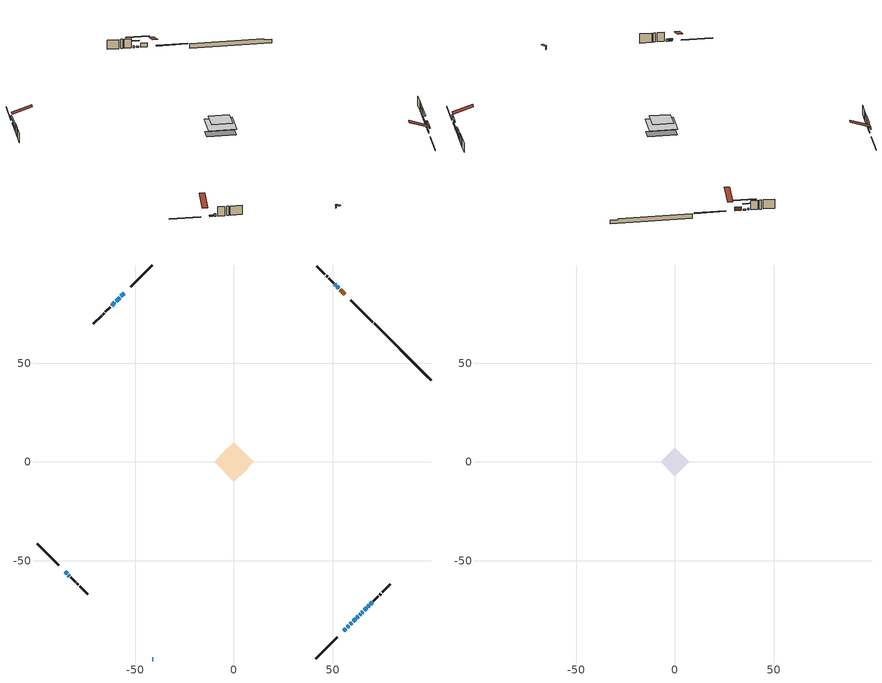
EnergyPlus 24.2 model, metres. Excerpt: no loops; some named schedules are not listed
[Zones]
conditioned space
 floor outside (Floor1 construction): -0.65,0 0,0.65 0.65,0 0,-0.65 z0.61
 floor outside (Floor2 construction): -2.89,0 0,2.89 2.89,0 0,-2.89 z0.61
 floor adiabatic (AdiabaticFloorConstruction): -9.89,0 0,9.89 9.89,0 0,-9.89 z3.05
 floor foundation (Slab1 construction): -7.21,3.2 -3.2,7.21 7.21,-3.2 3.2,-7.21 z-1.83
 wall outside (RimJoist1 construction): 41.29,-99.68 52.32,-88.65 / -99.68,-41.29 -88.65,-52.32 / -41.29,99.68 -52.32,88.65 / 70.19,70.78 59.16,81.81 z0.61:0.91
 wall outside (AdiabaticWallConstruction 1): 55.98,85 53.77,87.2 z0.61:2.64
 wall outside (AdiabaticWallConstruction): -41.29,-99.68 -40.98,-99.68 z0.61:2.24; 55.5,-85.47 56.58,-84.39 / -57.88,83.09 -59.61,81.36 / 57.24,-83.74 58.1,-82.87 / 58.76,-82.22 59.62,-81.35 / 64.72,-76.25 65.2,-75.77 / -83.77,-57.2 -83.25,-57.73 / 65.86,-75.12 67.12,-73.86 / 67.77,-73.2 68.4,-72.57 z0.61:1.83; -55.5,85.47 -57.23,83.75 z0.61:1.42; 60.27,-80.7 61.57,-79.4 / 62.22,-78.75 62.87,-78.1 / 51.42,89.55 51.09,89.88 z0.61:1.53; 63.53,-77.44 64.07,-76.9 z0.61:1.63; 53.12,87.86 52.07,88.9 / -85.47,-55.5 -84.43,-56.54 z0.61:1.17; -60.26,80.71 -61.95,79.02 z0.61:2.08; 69.06,-71.91 69.89,-71.09 z0.61:1.58
 wall outside (Wall1 construction): 70.54,-70.43 72.98,-68 / -82.59,-58.38 -80.16,-60.82 / -62.61,78.36 -65.04,75.93 / 50.44,90.53 48,92.97 z0.61:5.49
 wall outside (Wall2 construction): 73.63,-67.34 74.3,-66.67 / -79.5,-61.47 -78.83,-62.14 / -65.7,75.27 -66.37,74.6 / 47.35,93.63 46.68,94.29 z0.61:5.49
 wall outside (Wall3 construction): 74.96,-66.01 79.03,-61.94 / -78.17,-62.8 -74.1,-66.87 / -67.03,73.95 -71.1,69.87 / 46.02,94.95 41.95,99.03 z0.61:5.49
 wall foundation (FoundationWall1 construction): 70.85,70.13,-1.83 70.85,70.13,0.61 96.8,44.17,0.61 96.8,44.17,0.01 99.68,41.29,0.01 99.68,41.29,-1.83
 window (WindowConstruction 13): -41.29,-99.68 -40.98,-99.68 z0.61:2.23
 window (WindowConstruction 5): 55.5,-85.47 56.58,-84.39 z0.61:1.83
 window (WindowConstruction 6): -55.5,85.47 -57.23,83.75 z0.61:1.42
 window (WindowConstruction 7): -57.88,83.09 -59.61,81.36 z0.61:1.83
 window (WindowConstruction 8): 57.24,-83.74 58.1,-82.87 z0.61:1.83
 window (WindowConstruction 9): 58.76,-82.22 59.62,-81.35 z0.61:1.83
 window (WindowConstruction 10): 60.28,-80.7 61.57,-79.4 z0.61:1.52
 window (WindowConstruction 11): 62.23,-78.75 62.87,-78.1 z0.61:1.52
 window (WindowConstruction 12): 63.53,-77.44 64.07,-76.91 z0.61:1.62
 window (WindowConstruction 15): 53.12,87.86 52.08,88.9 z0.61:1.17
 window (WindowConstruction 16): 64.72,-76.25 65.2,-75.77 z0.61:1.83
 window (WindowConstruction 17): -85.47,-55.5 -84.43,-56.54 z0.61:1.17
 window (WindowConstruction 14): -83.77,-57.2 -83.25,-57.73 z0.61:1.83
 window (WindowConstruction): 51.42,89.55 51.09,89.88 z0.61:1.52
 window (WindowConstruction 1): -60.26,80.71 -61.95,79.02 z0.61:2.08
 window (WindowConstruction 2): 65.86,-75.12 67.12,-73.86 z0.61:1.83
 window (WindowConstruction 3): 67.77,-73.2 68.4,-72.57 z0.61:1.83
 window (WindowConstruction 4): 69.06,-71.91 69.88,-71.09 z0.61:1.58
 door (Door): 55.98,85 53.77,87.2 z0.61:2.64
 ceiling adiabatic (AdiabaticFloorConstruction): 0,-9.89 9.89,0 0,9.89 -9.89,0 z3.05
attic - vented
 floor to conditioned space (Floor3 construction Reversed): -7.29,0 0,7.29 7.29,0 0,-7.29 z5.49
 roof outside (Roof1 construction): 54.85,-86.13,5.49 47.75,-79.03,8.83 45.88,-80.9,8.83 52.97,-88,5.49; -86.13,-54.85,5.49 -79.03,-47.75,8.83 -80.9,-45.88,8.83 -88,-52.97,5.49; -54.85,86.13,5.49 -47.75,79.03,8.83 -45.88,80.9,8.83 -52.97,88,5.49; 56.63,84.34,5.49 49.53,77.24,8.83 51.4,75.37,8.83 58.5,82.47,5.49
shading: -40.69,-99.68 -41.59,-99.68 -41.59,-102.12 -40.69,-102.12 z2.53; 58.45,-82.53 53.64,-87.34 53.93,-87.63 58.74,-82.82 z4.47; -59.09,81.88 -53.64,87.34 -53.93,87.63 -59.38,82.17 z4.06; -59.75,81.22 -57.74,83.23 -58.03,83.52 -60.04,81.51 z2.03; 59.97,-81.01 55.37,-85.6 55.66,-85.89 60.26,-81.3 z4.47; 59.76,-81.21 58.61,-82.36 58.9,-82.65 60.05,-81.5 z2.03; 61.71,-79.26 60.13,-80.84 60.42,-81.13 62,-79.55 z1.73; 63.01,-77.96 62.08,-78.89 62.37,-79.18 63.3,-78.25 z1.73; 64.21,-76.76 63.39,-77.59 63.68,-77.88 64.5,-77.05 z1.83; 48.48,92.49 56.71,84.26 57,84.55 48.77,92.78 z6.25; -84.22,-56.75 -85.68,-55.29 -86.11,-55.72 -84.65,-57.19 z1.47; 49.23,91.74 53.28,87.69 53.58,87.98 49.52,92.04 z4.16; -63.82,77.15 -58.4,82.57 -58.69,82.87 -64.11,77.44 z4.72; 68.98,-71.99 63.99,-76.98 64.28,-77.27 69.27,-72.28 z4.47; 70.27,-70.7 65.91,-75.07 66.2,-75.36 70.56,-70.99 z4.47; 71.75,-69.22 67.19,-73.78 67.48,-74.07 72.04,-69.51 z4.22
[Building]
Building 1: Terrain=Suburbs
[Site:Location]
Edmonton Intl AP_AB: Latitude {deg}=53.31; Longitude {deg}=-113.58; Time Zone {hr}=-7; Elevation {m}=723; Keep Site Location Information=Yes
[Site:GroundTemperature:Shallow]
-1.56185, -3.61833, -3.78302, -2.80711, 1.11059, 5.01004, 8.39065, 10.5322, 10.7141, 8.97234, 5.67794, 1.89811
[Site:WaterMainsTemperature]
Calculation Method=Schedule; Temperature Schedule=mains temperature schedule
[Material] Roughness=Rough; Thermal Absorptance=0.9
Name | Thickness {m} | Conductivity {W/m-K} | Density {kg/m3} | Specific Heat {J/kg-K} | Solar Absorptance | Visible Absorptance
asphalt or fiberglass shingles | 0.00635 | 0.162714 | 1121.4 | 1465.45 | 0.4 | 0.4
ceiling loosefill ins | 0.169333 | 0.0480833 | 16.02 | 1046.75 | 0.7 | 0.7
ceiling stud and cavity | 0.1397 | 0.0999208 | 65.682 | 1177.47 | 0.7 | 0.7
concrete 4.0 in. | 0.1016 | 1.803125 | 2242.8 | 837.4 | 0.7 | 0.7
concrete 8.0 in. | 0.2032 | 1.803125 | 2242.8 | 837.4 | 0.7 | 0.7
door material | 0.04445 | 0.053851 | 512.64 | 1214.23 | 0.7 | 0.7
exterior vertical ins | 0.0427865 | 0.029427 | 32.04 | 1214.23 | 0.7 | 0.7
floor covering | 0.0127 | 0.0433444 | 54.468 | 1339.84 | 0.6 | 0.6
floor rigid ins; rim joist rigid ins; wall rigid ins | 0.051816 | 0.029427 | 32.04 | 1214.23 | 0.7 | 0.7
floor rigid ins 1; wall rigid ins 1 | 0.512978 | 0.029427 | 32.04 | 1214.23 | 0.7 | 0.7
floor stud and cavity | 0.1397 | 0.0934265 | 92.3553 | 1139.71 | 0.7 | 0.7
floor stud and cavity 1 | 0.1397 | 0.094203 | 92.3553 | 1139.71 | 0.7 | 0.7
floor stud and cavity 2 | 0.1397 | 1.75129 | 37.0049 | 1207.88 | 0.7 | 0.7
furniture material conditioned space 1 | 0.1524 | 0.115458 | 640.8 | 1214.23 | 0.6 | 0.6
gypsum board | 0.0127 | 0.160291 | 801 | 837.4 | 0.6 | 0.6
gypsum board 1 | 0.0127 | 0.160291 | 801 | 837.4 | 0.7 | 0.7
osb sheathing 0.5 in. | 0.0127 | 0.115458 | 512.64 | 1214.23 | 0.7 | 0.7
osb sheathing 0.75 in. | 0.01905 | 0.115458 | 512.64 | 1214.23 | 0.7 | 0.7
osb sheathing 2.0 in. | 0.0508 | 0.115458 | 512.64 | 1214.23 | 0.7 | 0.7
rim joist stud and cavity | 0.0508 | 0.0449671 | 125.044 | 1163.47 | 0.6 | 0.6
wall stud and cavity | 0.1397 | 0.259282 | 139.0536 | 1170.24 | 0.7 | 0.7
wall stud and cavity 1 | 0.1397 | 0.678158 | 139.0536 | 1170.24 | 0.7 | 0.7
wall stud and cavity 2 | 0.1397 | 0.251873 | 139.0536 | 1170.24 | 0.7 | 0.7
wall stud and cavity 3 | 0.0889 | 0.380278 | 52.3479 | 1209.89 | 0.7 | 0.7
wall stud and cavity 4 | 0.0889 | 0.391764 | 83.0341 | 1211.67 | 0.7 | 0.7
wood siding | 0.0254 | 0.102417 | 544.68 | 1172.36 | 0.4 | 0.4
wood siding 1; wood siding 2; wood siding 3 | 0.0254 | 0.102417 | 544.68 | 1172.36 | 0.7 | 0.7
[WindowMaterial:SimpleGlazingSystem]
Name | U-Factor {W/m2-K} | Solar Heat Gain Coefficient
WindowMaterial | 3.00764 | 0.58
WindowMaterial 1 | 2.887263 | 0.7
WindowMaterial 10 | 3.02581 | 0.51
WindowMaterial 11 | 3.02126 | 0.5
WindowMaterial 12 | 3.210909 | 0.35
WindowMaterial 13 | 3.310274 | 0.62
WindowMaterial 14 | 3.01559 | 0.5
WindowMaterial 2 | 2.9378 | 0.65
WindowMaterial 3 | 2.99742 | 0.54
WindowMaterial 4 | 2.99855 | 0.54
WindowMaterial 5 | 2.96562 | 0.59
WindowMaterial 6 | 3.00196 | 0.53
WindowMaterial 7 | 2.92076 | 0.67
WindowMaterial 8 | 2.98606 | 0.56
WindowMaterial 9 | 2.95029 | 0.64
[Construction]
AdiabaticFloorConstruction: floor stud and cavity 2, floor rigid ins 1, osb sheathing 0.75 in., floor covering
AdiabaticWallConstruction: wood siding 2, wall rigid ins 1, wall stud and cavity 3, gypsum board
AdiabaticWallConstruction 1: wood siding 3, wall rigid ins 1, wall stud and cavity 3, gypsum board
Door: door material
Floor1 construction: floor stud and cavity, floor rigid ins, osb sheathing 0.75 in., floor covering
Floor2 construction: floor stud and cavity 1, floor rigid ins, osb sheathing 0.75 in., floor covering
Floor3 construction Reversed: gypsum board, ceiling stud and cavity, ceiling loosefill ins
FoundationWall1 construction: concrete 8.0 in., gypsum board 1
furniture construction conditioned space 1: furniture material conditioned space 1
PartitionWallConstruction: gypsum board, wall stud and cavity 4, gypsum board
RimJoist1 construction: wood siding 1, rim joist rigid ins, osb sheathing 2.0 in., rim joist stud and cavity
Roof1 construction: asphalt or fiberglass shingles
Slab1 construction: concrete 4.0 in.
Wall1 construction: wood siding, wall rigid ins, osb sheathing 0.5 in., wall stud and cavity, gypsum board
Wall2 construction: wood siding, wall rigid ins, osb sheathing 0.5 in., wall stud and cavity 1, gypsum board
Wall3 construction: wood siding, wall rigid ins, osb sheathing 0.5 in., wall stud and cavity 2, gypsum board
WindowConstruction: WindowMaterial
WindowConstruction 1: WindowMaterial 1
WindowConstruction 10: WindowMaterial 9
WindowConstruction 11: WindowMaterial 10
WindowConstruction 12: WindowMaterial 11
WindowConstruction 13: WindowMaterial 12
WindowConstruction 14: WindowMaterial 13
WindowConstruction 15; WindowConstruction 16; WindowConstruction 17: WindowMaterial 14
WindowConstruction 2: WindowMaterial 2
WindowConstruction 3: WindowMaterial 3
WindowConstruction 4: WindowMaterial 4
WindowConstruction 5: WindowMaterial 5
WindowConstruction 6: WindowMaterial 6
WindowConstruction 7: WindowMaterial 7
WindowConstruction 8; WindowConstruction 9: WindowMaterial 8
[Zone] Multiplier=1; Part of Total Floor Area=Yes
Name | Volume {m3}
attic - vented | 57.7221
conditioned space | 720.7
[Space]
Name | Zone | Volume {m3}
attic - vented 1 | attic - vented | 57.7221
conditioned space 1 | conditioned space | 720.7
[ZoneInfiltration:EffectiveLeakageArea]
infil attic - vented 1: Zone or Space=attic - vented 1; Schedule=Always On Discrete; Effective Air Leakage Area {cm2}=3695.65; Stack Coefficient=0.000232717; Wind Coefficient=1.0307e-05
[ZoneMixing]
whole house fan mix: Zone or Space=attic - vented; Schedule=Always On Continuous; Design Flow Rate Calculation Method=Flow/Zone; Design Flow Rate {m3/s}=0; Source Zone or Space=conditioned space
[SurfaceProperty:ExposedFoundationPerimeter]
Slab1: Exposed Perimeter Calculation Method=TotalExposedPerimeter; Total Exposed Perimeter {m}=40.782
[InternalMass] Zone or ZoneList=conditioned space; Space or SpaceList=conditioned space 1
Name | Construction | Surface Area {m2}
furniture mass conditioned space 1 | furniture construction conditioned space 1 | 118.724
partition wall mass | PartitionWallConstruction | 296.809
[Lights]
interior lighting: Zone or ZoneList or Space or SpaceList=conditioned space 1; Schedule=interior lighting schedule; Design Level Calculation Method=LightingLevel; Lighting Level {W}=343.2; Return Air Fraction=0; Fraction Radiant=0.6; Fraction Visible=0.2; Fraction Replaceable=1
[People]
occupants: Zone or ZoneList or Space or SpaceList=conditioned space 1; Number of People Schedule=occupants schedule; Number of People Calculation Method=People; Number of People=3; Fraction Radiant=0.314171; Sensible Heat Fraction=0.56303; Activity Level Schedule=occupants activity schedule; Carbon Dioxide Generation Rate {m3/s-W}=0; Enable ASHRAE 55 Comfort Warnings=No; Mean Radiant Temperature Calculation Type=EnclosureAveraged
[ElectricEquipment] Zone or ZoneList or Space or SpaceList=conditioned space 1; Design Level Calculation Method=EquipmentLevel
Name | Schedule | Design Level {W} | Fraction Latent | Fraction Radiant | Fraction Lost
clothes dryer | clothes dryer schedule | 140.772 | 0.015 | 0.081 | 0.85
clothes washer | clothes washer schedule | 32.1985 | 0.03 | 0.162 | 0.7
cooking range | cooking range schedule | 215.147 | 0.08 | 0.432 | 0.2
dishwasher | dishwasher schedule | 66.8632 | 0.3 | 0.18 | 0.4
fridge | fridge schedule | 72.9452 | 0 | 0.6 | 0
mech vent bath fan 0 | mech vent bath fan 0 schedule | 50.2 | 0 | 0 | 1
mech vent bath fan 1 | mech vent bath fan 1 schedule | 50.2 | 0 | 0 | 1
mech vent house fan | mech vent house fan schedule | 0 | 0 | 0 | 1
mech vent house fan cfis | mech vent house fan cfis schedule | 0 | 0 | 0 | 0
mech vent range fan 0 | mech vent range fan 0 schedule | 57 | 0 | 0 | 1
misc plug loads | misc plug loads schedule | 494.7 | 0.045 | 0.513 | 0.1
whole house fan | Always On Discrete | 0 | 0 | 0 | 1
[OtherEquipment] Zone or ZoneList or Space or SpaceList=conditioned space 1; Design Level Calculation Method=EquipmentLevel
Name | Fuel Type | Schedule | Design Level {W} | Fraction Latent | Fraction Radiant | Fraction Lost
clothes dryer 1 | Electricity | clothes dryer schedule | 0 | 0.015 | 0.081 | 0.85
cooking range 1 | Electricity | cooking range schedule | 0 | 0.08 | 0.432 | 0.2
general water use latent | None | general water use schedule | 62.594 | 1 | 0 | 0
general water use sensible | None | general water use schedule | -61.6891 | 0 | 0.6 | 0
mech vent house fan latent load | None | Always On Discrete | 0 | 1 | 0 | 0
mech vent house fan sensible load | None | Always On Discrete | 0 | 0 | 0 | 0
water heater energy adjustment1 | NaturalGas | Always On Discrete | 0.01 | 0 | 0 | 1
[ZoneInfiltration:DesignFlowRate] Zone or ZoneList or Space or SpaceList=conditioned space 1; Schedule=Always On Discrete; Design Flow Rate Calculation Method=Flow/Zone; Design Flow Rate {m3/s}=0
infil flow; natural vent flow; whole house fan flow
[Foundation:Kiva]
Foundation Kiva 1: Initial Indoor Air Temperature {C}=18; Wall Height Above Grade {m}=0.609996; Wall Depth Below Slab {m}=0.2032; Custom Block Material Name 1=exterior vertical ins; Custom Block Depth 1 {m}=2.43998; Custom Block X Position 1 {m}=0.2159; Custom Block Z Position 1 {m}=0
[Foundation:Kiva:Settings]
Soil Conductivity {W/m-K}=0.849921; Soil Density {kg/m3}=1842.3; Soil Specific Heat {J/kg-K}=418.7; Ground Solar Absorptivity=0.9; Ground Thermal Absorptivity=0.9; Ground Surface Roughness {m}=0.03; Far-Field Width {m}=40; Deep-Ground Boundary Condition=ZeroFlux; Deep-Ground Depth {m}=40; Minimum Cell Dimension {m}=0.2; Maximum Cell Growth Coefficient=3; Simulation Timestep=Timestep
[Exterior:Lights]
exterior lighting: Schedule=exterior lighting schedule; Design Level {W}=75.6
[Schedule:Constant]
Name | Hourly Value
Always On Continuous; mech vent house fan schedule; mech vent house fan cfis schedule; Always On Discrete | 1
occupants activity schedule | 117.228
fridge schedule | 0
[Schedule:Week:Daily]
interior lighting schedule Week Rule - Jan1-Jan27: interior lighting schedule day, interior lighting schedule day, interior lighting schedule day, interior lighting schedule day, interior lighting schedule day, interior lighting schedule day, interior lighting schedule day, interior lighting schedule default day, interior lighting schedule default day, interior lighting schedule default day, interior lighting schedule default day, interior lighting schedule default day
interior lighting schedule Week Rule - Jan28-Feb3: interior lighting schedule day, interior lighting schedule day, interior lighting schedule day, interior lighting schedule day, interior lighting schedule day 1, interior lighting schedule day 1, interior lighting schedule day 1, interior lighting schedule default day, interior lighting schedule default day, interior lighting schedule default day, interior lighting schedule default day, interior lighting schedule default day
interior lighting schedule Week Rule - Feb4-Feb24: interior lighting schedule day 1, interior lighting schedule day 1, interior lighting schedule day 1, interior lighting schedule day 1, interior lighting schedule day 1, interior lighting schedule day 1, interior lighting schedule day 1, interior lighting schedule default day, interior lighting schedule default day, interior lighting schedule default day, interior lighting schedule default day, interior lighting schedule default day
interior lighting schedule Week Rule - Feb25-Mar3: interior lighting schedule day 1, interior lighting schedule day 1, interior lighting schedule day 1, interior lighting schedule day 1, interior lighting schedule day 2, interior lighting schedule day 2, interior lighting schedule day 2, interior lighting schedule default day, interior lighting schedule default day, interior lighting schedule default day, interior lighting schedule default day, interior lighting schedule default day
interior lighting schedule Week Rule - Mar4-Mar31: interior lighting schedule day 2, interior lighting schedule day 2, interior lighting schedule day 2, interior lighting schedule day 2, interior lighting schedule day 2, interior lighting schedule day 2, interior lighting schedule day 2, interior lighting schedule default day, interior lighting schedule default day, interior lighting schedule default day, interior lighting schedule default day, interior lighting schedule default day
interior lighting schedule Week Rule - Apr1-Apr28: interior lighting schedule day 3, interior lighting schedule day 3, interior lighting schedule day 3, interior lighting schedule day 3, interior lighting schedule day 3, interior lighting schedule day 3, interior lighting schedule day 3, interior lighting schedule default day, interior lighting schedule default day, interior lighting schedule default day, interior lighting schedule default day, interior lighting schedule default day
interior lighting schedule Week Rule - Apr29-May5: interior lighting schedule day 3, interior lighting schedule day 3, interior lighting schedule day 4, interior lighting schedule day 4, interior lighting schedule day 4, interior lighting schedule day 4, interior lighting schedule day 4, interior lighting schedule default day, interior lighting schedule default day, interior lighting schedule default day, interior lighting schedule default day, interior lighting schedule default day
interior lighting schedule Week Rule - May6-May26: interior lighting schedule day 4, interior lighting schedule day 4, interior lighting schedule day 4, interior lighting schedule day 4, interior lighting schedule day 4, interior lighting schedule day 4, interior lighting schedule day 4, interior lighting schedule default day, interior lighting schedule default day, interior lighting schedule default day, interior lighting schedule default day, interior lighting schedule default day
interior lighting schedule Week Rule - May27-Jun2: interior lighting schedule day 4, interior lighting schedule day 4, interior lighting schedule day 4, interior lighting schedule day 4, interior lighting schedule day 4, interior lighting schedule day 5, interior lighting schedule day 5, interior lighting schedule default day, interior lighting schedule default day, interior lighting schedule default day, interior lighting schedule default day, interior lighting schedule default day
interior lighting schedule Week Rule - Jun3-Jun30: interior lighting schedule day 5, interior lighting schedule day 5, interior lighting schedule day 5, interior lighting schedule day 5, interior lighting schedule day 5, interior lighting schedule day 5, interior lighting schedule day 5, interior lighting schedule default day, interior lighting schedule default day, interior lighting schedule default day, interior lighting schedule default day, interior lighting schedule default day
interior lighting schedule Week Rule - Jul1-Jul28: interior lighting schedule day 6, interior lighting schedule day 6, interior lighting schedule day 6, interior lighting schedule day 6, interior lighting schedule day 6, interior lighting schedule day 6, interior lighting schedule day 6, interior lighting schedule default day, interior lighting schedule default day, interior lighting schedule default day, interior lighting schedule default day, interior lighting schedule default day
interior lighting schedule Week Rule - Jul29-Aug4: interior lighting schedule day 6, interior lighting schedule day 6, interior lighting schedule day 6, interior lighting schedule day 7, interior lighting schedule day 7, interior lighting schedule day 7, interior lighting schedule day 7, interior lighting schedule default day, interior lighting schedule default day, interior lighting schedule default day, interior lighting schedule default day, interior lighting schedule default day
interior lighting schedule Week Rule - Aug5-Aug25: interior lighting schedule day 7, interior lighting schedule day 7, interior lighting schedule day 7, interior lighting schedule day 7, interior lighting schedule day 7, interior lighting schedule day 7, interior lighting schedule day 7, interior lighting schedule default day, interior lighting schedule default day, interior lighting schedule default day, interior lighting schedule default day, interior lighting schedule default day
interior lighting schedule Week Rule - Aug26-Sep1: interior lighting schedule day 7, interior lighting schedule day 7, interior lighting schedule day 7, interior lighting schedule day 7, interior lighting schedule day 7, interior lighting schedule day 7, interior lighting schedule day 8, interior lighting schedule default day, interior lighting schedule default day, interior lighting schedule default day, interior lighting schedule default day, interior lighting schedule default day
interior lighting schedule Week Rule - Sep2-Sep29: interior lighting schedule day 8, interior lighting schedule day 8, interior lighting schedule day 8, interior lighting schedule day 8, interior lighting schedule day 8, interior lighting schedule day 8, interior lighting schedule day 8, interior lighting schedule default day, interior lighting schedule default day, interior lighting schedule default day, interior lighting schedule default day, interior lighting schedule default day
interior lighting schedule Week Rule - Sep30-Oct6: interior lighting schedule day 8, interior lighting schedule day 9, interior lighting schedule day 9, interior lighting schedule day 9, interior lighting schedule day 9, interior lighting schedule day 9, interior lighting schedule day 9, interior lighting schedule default day, interior lighting schedule default day, interior lighting schedule default day, interior lighting schedule default day, interior lighting schedule default day
interior lighting schedule Week Rule - Oct7-Oct27: interior lighting schedule day 9, interior lighting schedule day 9, interior lighting schedule day 9, interior lighting schedule day 9, interior lighting schedule day 9, interior lighting schedule day 9, interior lighting schedule day 9, interior lighting schedule default day, interior lighting schedule default day, interior lighting schedule default day, interior lighting schedule default day, interior lighting schedule default day
interior lighting schedule Week Rule - Oct28-Nov3: interior lighting schedule day 9, interior lighting schedule day 9, interior lighting schedule day 9, interior lighting schedule day 9, interior lighting schedule day 10, interior lighting schedule day 10, interior lighting schedule day 10, interior lighting schedule default day, interior lighting schedule default day, interior lighting schedule default day, interior lighting schedule default day, interior lighting schedule default day
interior lighting schedule Week Rule - Nov4-Nov24: interior lighting schedule day 10, interior lighting schedule day 10, interior lighting schedule day 10, interior lighting schedule day 10, interior lighting schedule day 10, interior lighting schedule day 10, interior lighting schedule day 10, interior lighting schedule default day, interior lighting schedule default day, interior lighting schedule default day, interior lighting schedule default day, interior lighting schedule default day
interior lighting schedule Week Rule - Nov25-Dec1: interior lighting schedule day 10, interior lighting schedule day 10, interior lighting schedule day 10, interior lighting schedule day 10, interior lighting schedule day 10, interior lighting schedule day 10, interior lighting schedule day 11, interior lighting schedule default day, interior lighting schedule default day, interior lighting schedule default day, interior lighting schedule default day, interior lighting schedule default day
interior lighting schedule Week Rule - Dec2-Dec31: interior lighting schedule day 11, interior lighting schedule day 11, interior lighting schedule day 11, interior lighting schedule day 11, interior lighting schedule day 11, interior lighting schedule day 11, interior lighting schedule day 11, interior lighting schedule default day, interior lighting schedule default day, interior lighting schedule default day, interior lighting schedule default day, interior lighting schedule default day
occupants schedule Week Rule - Jan1-Dec31: occupants schedule day, occupants schedule day, occupants schedule day, occupants schedule day, occupants schedule day, occupants schedule day, occupants schedule day, occupants schedule default day, occupants schedule default day, occupants schedule default day, occupants schedule default day, occupants schedule default day
clothes dryer schedule Week Rule - Jan1-Dec31: clothes dryer schedule day, clothes dryer schedule day, clothes dryer schedule day, clothes dryer schedule day, clothes dryer schedule day, clothes dryer schedule day, clothes dryer schedule day, clothes dryer schedule default day, clothes dryer schedule default day, clothes dryer schedule default day, clothes dryer schedule default day, clothes dryer schedule default day
clothes washer schedule Week Rule - Jan1-Dec31: clothes washer schedule day, clothes washer schedule day, clothes washer schedule day, clothes washer schedule day, clothes washer schedule day, clothes washer schedule day, clothes washer schedule day, clothes washer schedule default day, clothes washer schedule default day, clothes washer schedule default day, clothes washer schedule default day, clothes washer schedule default day
cooking range schedule Week Rule - Jan1-Dec31: cooking range schedule day, cooking range schedule day, cooking range schedule day, cooking range schedule day, cooking range schedule day, cooking range schedule day, cooking range schedule day, cooking range schedule default day, cooking range schedule default day, cooking range schedule default day, cooking range schedule default day, cooking range schedule default day
dishwasher schedule Week Rule - Jan1-Dec31: dishwasher schedule day, dishwasher schedule day, dishwasher schedule day, dishwasher schedule day, dishwasher schedule day, dishwasher schedule day, dishwasher schedule day, dishwasher schedule default day, dishwasher schedule default day, dishwasher schedule default day, dishwasher schedule default day, dishwasher schedule default day
mech vent bath fan 0 schedule Week Rule - Jan1-Dec31: mech vent bath fan 0 schedule day, mech vent bath fan 0 schedule day, mech vent bath fan 0 schedule day, mech vent bath fan 0 schedule day, mech vent bath fan 0 schedule day, mech vent bath fan 0 schedule day, mech vent bath fan 0 schedule day, mech vent bath fan 0 schedule default day, mech vent bath fan 0 schedule default day, mech vent bath fan 0 schedule default day, mech vent bath fan 0 schedule default day, mech vent bath fan 0 schedule default day
mech vent bath fan 1 schedule Week Rule - Jan1-Dec31: mech vent bath fan 1 schedule day, mech vent bath fan 1 schedule day, mech vent bath fan 1 schedule day, mech vent bath fan 1 schedule day, mech vent bath fan 1 schedule day, mech vent bath fan 1 schedule day, mech vent bath fan 1 schedule day, mech vent bath fan 1 schedule default day, mech vent bath fan 1 schedule default day, mech vent bath fan 1 schedule default day, mech vent bath fan 1 schedule default day, mech vent bath fan 1 schedule default day
mech vent range fan 0 schedule Week Rule - Jan1-Dec31: mech vent range fan 0 schedule day, mech vent range fan 0 schedule day, mech vent range fan 0 schedule day, mech vent range fan 0 schedule day, mech vent range fan 0 schedule day, mech vent range fan 0 schedule day, mech vent range fan 0 schedule day, mech vent range fan 0 schedule default day, mech vent range fan 0 schedule default day, mech vent range fan 0 schedule default day, mech vent range fan 0 schedule default day, mech vent range fan 0 schedule default day
misc plug loads schedule Week Rule - Jan1-Dec31: misc plug loads schedule day, misc plug loads schedule day, misc plug loads schedule day, misc plug loads schedule day, misc plug loads schedule day, misc plug loads schedule day, misc plug loads schedule day, misc plug loads schedule default day, misc plug loads schedule default day, misc plug loads schedule default day, misc plug loads schedule default day, misc plug loads schedule default day
general water use schedule Week Rule - Jan1-Dec31: general water use schedule day, general water use schedule day, general water use schedule day, general water use schedule day, general water use schedule day, general water use schedule day, general water use schedule day, general water use schedule default day, general water use schedule default day, general water use schedule default day, general water use schedule default day, general water use schedule default day
exterior lighting schedule Week Rule - Jan1-Jan27: exterior lighting schedule day, exterior lighting schedule day, exterior lighting schedule day, exterior lighting schedule day, exterior lighting schedule day, exterior lighting schedule day, exterior lighting schedule day, exterior lighting schedule default day, exterior lighting schedule default day, exterior lighting schedule default day, exterior lighting schedule default day, exterior lighting schedule default day
exterior lighting schedule Week Rule - Jan28-Feb3: exterior lighting schedule day, exterior lighting schedule day, exterior lighting schedule day, exterior lighting schedule day, exterior lighting schedule day 1, exterior lighting schedule day 1, exterior lighting schedule day 1, exterior lighting schedule default day, exterior lighting schedule default day, exterior lighting schedule default day, exterior lighting schedule default day, exterior lighting schedule default day
exterior lighting schedule Week Rule - Feb4-Feb24: exterior lighting schedule day 1, exterior lighting schedule day 1, exterior lighting schedule day 1, exterior lighting schedule day 1, exterior lighting schedule day 1, exterior lighting schedule day 1, exterior lighting schedule day 1, exterior lighting schedule default day, exterior lighting schedule default day, exterior lighting schedule default day, exterior lighting schedule default day, exterior lighting schedule default day
exterior lighting schedule Week Rule - Feb25-Mar3: exterior lighting schedule day 1, exterior lighting schedule day 1, exterior lighting schedule day 1, exterior lighting schedule day 1, exterior lighting schedule day 2, exterior lighting schedule day 2, exterior lighting schedule day 2, exterior lighting schedule default day, exterior lighting schedule default day, exterior lighting schedule default day, exterior lighting schedule default day, exterior lighting schedule default day
exterior lighting schedule Week Rule - Mar4-Mar31: exterior lighting schedule day 2, exterior lighting schedule day 2, exterior lighting schedule day 2, exterior lighting schedule day 2, exterior lighting schedule day 2, exterior lighting schedule day 2, exterior lighting schedule day 2, exterior lighting schedule default day, exterior lighting schedule default day, exterior lighting schedule default day, exterior lighting schedule default day, exterior lighting schedule default day
exterior lighting schedule Week Rule - Apr1-Apr28: exterior lighting schedule day 3, exterior lighting schedule day 3, exterior lighting schedule day 3, exterior lighting schedule day 3, exterior lighting schedule day 3, exterior lighting schedule day 3, exterior lighting schedule day 3, exterior lighting schedule default day, exterior lighting schedule default day, exterior lighting schedule default day, exterior lighting schedule default day, exterior lighting schedule default day
exterior lighting schedule Week Rule - Apr29-May5: exterior lighting schedule day 3, exterior lighting schedule day 3, exterior lighting schedule day 4, exterior lighting schedule day 4, exterior lighting schedule day 4, exterior lighting schedule day 4, exterior lighting schedule day 4, exterior lighting schedule default day, exterior lighting schedule default day, exterior lighting schedule default day, exterior lighting schedule default day, exterior lighting schedule default day
exterior lighting schedule Week Rule - May6-May26: exterior lighting schedule day 4, exterior lighting schedule day 4, exterior lighting schedule day 4, exterior lighting schedule day 4, exterior lighting schedule day 4, exterior lighting schedule day 4, exterior lighting schedule day 4, exterior lighting schedule default day, exterior lighting schedule default day, exterior lighting schedule default day, exterior lighting schedule default day, exterior lighting schedule default day
exterior lighting schedule Week Rule - May27-Jun2: exterior lighting schedule day 4, exterior lighting schedule day 4, exterior lighting schedule day 4, exterior lighting schedule day 4, exterior lighting schedule day 4, exterior lighting schedule day 5, exterior lighting schedule day 5, exterior lighting schedule default day, exterior lighting schedule default day, exterior lighting schedule default day, exterior lighting schedule default day, exterior lighting schedule default day
exterior lighting schedule Week Rule - Jun3-Jun30: exterior lighting schedule day 5, exterior lighting schedule day 5, exterior lighting schedule day 5, exterior lighting schedule day 5, exterior lighting schedule day 5, exterior lighting schedule day 5, exterior lighting schedule day 5, exterior lighting schedule default day, exterior lighting schedule default day, exterior lighting schedule default day, exterior lighting schedule default day, exterior lighting schedule default day
[Schedule:Year]
interior lighting schedule: interior lighting schedule Week Rule - Jan1-Jan27, 1, 1, 1, 27, interior lighting schedule Week Rule - Jan28-Feb3, 1, 28, 2, 3, interior lighting schedule Week Rule - Feb4-Feb24, 2, 4, 2, 24, interior lighting schedule Week Rule - Feb25-Mar3, 2, 25, 3, 3, interior lighting schedule Week Rule - Mar4-Mar31, 3, 4, 3, 31, interior lighting schedule Week Rule - Apr1-Apr28, 4, 1, 4, 28, interior lighting schedule Week Rule - Apr29-May5, 4, 29, 5, 5, interior lighting schedule Week Rule - May6-May26, 5, 6, 5, 26, interior lighting schedule Week Rule - May27-Jun2, 5, 27, 6, 2, interior lighting schedule Week Rule - Jun3-Jun30, 6, 3, 6, 30, interior lighting schedule Week Rule - Jul1-Jul28, 7, 1, 7, 28, interior lighting schedule Week Rule - Jul29-Aug4, 7, 29, 8, 4, interior lighting schedule Week Rule - Aug5-Aug25, 8, 5, 8, 25, interior lighting schedule Week Rule - Aug26-Sep1, 8, 26, 9, 1, interior lighting schedule Week Rule - Sep2-Sep29, 9, 2, 9, 29, interior lighting schedule Week Rule - Sep30-Oct6, 9, 30, 10, 6, interior lighting schedule Week Rule - Oct7-Oct27, 10, 7, 10, 27, interior lighting schedule Week Rule - Oct28-Nov3, 10, 28, 11, 3, interior lighting schedule Week Rule - Nov4-Nov24, 11, 4, 11, 24, interior lighting schedule Week Rule - Nov25-Dec1, 11, 25, 12, 1, interior lighting schedule Week Rule - Dec2-Dec31, 12, 2, 12, 31
occupants schedule: occupants schedule Week Rule - Jan1-Dec31, 1, 1, 12, 31
clothes dryer schedule: clothes dryer schedule Week Rule - Jan1-Dec31, 1, 1, 12, 31
clothes washer schedule: clothes washer schedule Week Rule - Jan1-Dec31, 1, 1, 12, 31
cooking range schedule: cooking range schedule Week Rule - Jan1-Dec31, 1, 1, 12, 31
dishwasher schedule: dishwasher schedule Week Rule - Jan1-Dec31, 1, 1, 12, 31
mech vent bath fan 0 schedule: mech vent bath fan 0 schedule Week Rule - Jan1-Dec31, 1, 1, 12, 31
mech vent bath fan 1 schedule: mech vent bath fan 1 schedule Week Rule - Jan1-Dec31, 1, 1, 12, 31
mech vent range fan 0 schedule: mech vent range fan 0 schedule Week Rule - Jan1-Dec31, 1, 1, 12, 31
misc plug loads schedule: misc plug loads schedule Week Rule - Jan1-Dec31, 1, 1, 12, 31
general water use schedule: general water use schedule Week Rule - Jan1-Dec31, 1, 1, 12, 31
exterior lighting schedule: exterior lighting schedule Week Rule - Jan1-Jan27, 1, 1, 1, 27, exterior lighting schedule Week Rule - Jan28-Feb3, 1, 28, 2, 3, exterior lighting schedule Week Rule - Feb4-Feb24, 2, 4, 2, 24, exterior lighting schedule Week Rule - Feb25-Mar3, 2, 25, 3, 3, exterior lighting schedule Week Rule - Mar4-Mar31, 3, 4, 3, 31, exterior lighting schedule Week Rule - Apr1-Apr28, 4, 1, 4, 28, exterior lighting schedule Week Rule - Apr29-May5, 4, 29, 5, 5, exterior lighting schedule Week Rule - May6-May26, 5, 6, 5, 26, exterior lighting schedule Week Rule - May27-Jun2, 5, 27, 6, 2, exterior lighting schedule Week Rule - Jun3-Jun30, 6, 3, 6, 30, exterior lighting schedule Week Rule - Jul1-Jul28, 7, 1, 7, 28, exterior lighting schedule Week Rule - Jul29-Aug4, 7, 29, 8, 4, exterior lighting schedule Week Rule - Aug5-Aug25, 8, 5, 8, 25, exterior lighting schedule Week Rule - Aug26-Sep1, 8, 26, 9, 1, exterior lighting schedule Week Rule - Sep2-Sep29, 9, 2, 9, 29, exterior lighting schedule Week Rule - Sep30-Oct6, 9, 30, 10, 6, exterior lighting schedule Week Rule - Oct7-Oct27, 10, 7, 10, 27, exterior lighting schedule Week Rule - Oct28-Nov3, 10, 28, 11, 3, exterior lighting schedule Week Rule - Nov4-Nov24, 11, 4, 11, 24, exterior lighting schedule Week Rule - Nov25-Dec1, 11, 25, 12, 1, exterior lighting schedule Week Rule - Dec2-Dec31, 12, 2, 12, 31
[Schedule:Compact]
mains temperature schedule: Through: 01/01, For: AllDays, Until: 24:00, 3.97167, Through: 01/02, For: AllDays, Until: 24:00, 3.90778, Through: 01/03, For: AllDays, Until: 24:00, 3.84556, Through: 01/04, For: AllDays, Until: 24:00, 3.78389, Through: 01/05, For: AllDays, Until: 24:00, 3.72278, Through: 01/06, For: AllDays, Until: 24:00, 3.66278, Through: 01/07, For: AllDays, Until: 24:00, 3.60389, Through: 01/08, For: AllDays, Until: 24:00, 3.54556, Through: 01/09, For: AllDays, Until: 24:00, 3.48833, Through: 01/10, For: AllDays, Until: 24:00, 3.43167, Through: 01/11, For: AllDays, Until: 24:00, 3.37611, Through: 01/12, For: AllDays, Until: 24:00, 3.32167, Through: 01/13, For: AllDays, Until: 24:00, 3.26833, Through: 01/14, For: AllDays, Until: 24:00, 3.21556, Through: 01/15, For: AllDays, Until: 24:00, 3.16444, Through: 01/16, For: AllDays, Until: 24:00, 3.11389, Through: 01/17, For: AllDays, Until: 24:00, 3.06444, Through: 01/18, For: AllDays, Until: 24:00, 3.01611, Through: 01/19, For: AllDays, Until: 24:00, 2.96889, Through: 01/20, For: AllDays, Until: 24:00, 2.92278, Through: 01/21, For: AllDays, Until: 24:00, 2.87722, Through: 01/22, For: AllDays, Until: 24:00, 2.83333, Through: 01/23, For: AllDays, Until: 24:00, 2.79056, Through: 01/24, For: AllDays, Until: 24:00, 2.74889, Through: 01/25, For: AllDays, Until: 24:00, 2.70833, Through: 01/26, For: AllDays, Until: 24:00, 2.66889, Through: 01/27, For: AllDays, Until: 24:00, 2.63056, Through: 01/28, For: AllDays, Until: 24:00, 2.59333, Through: 01/29, For: AllDays, Until: 24:00, 2.55778, Through: 01/30, For: AllDays, Until: 24:00, 2.52278, Through: 01/31, For: AllDays, Until: 24:00, 2.48944, Through: 02/01, For: AllDays, Until: 24:00, 2.45722, Through: 02/02, For: AllDays, Until: 24:00, 2.42611, Through: 02/03, For: AllDays, Until: 24:00, 2.39667, Through: 02/04, For: AllDays, Until: 24:00, 2.36833, Through: 02/05, For: AllDays, Until: 24:00, 2.34111, Through: 02/06, For: AllDays, Until: 24:00, 2.315, Through: 02/07, For: AllDays, Until: 24:00, 2.29056, Through: 02/08, For: AllDays, Until: 24:00, 2.26722, Through: 02/09, For: AllDays, Until: 24:00, 2.245, Through: 02/10, For: AllDays, Until: 24:00, 2.22444, Through: 02/11, For: AllDays, Until: 24:00, 2.20444, Through: 02/12, For: AllDays, Until: 24:00, 2.18667, Through: 02/13, For: AllDays, Until: 24:00, 2.17, Through: 02/14, For: AllDays, Until: 24:00, 2.15444, Through: 02/15, For: AllDays, Until: 24:00, 2.14, Through: 02/16, For: AllDays, Until: 24:00, 2.12722, Through: 02/17, For: AllDays, Until: 24:00, 2.11556, Through: 02/18, For: AllDays, Until: 24:00, 2.10556, Through: 02/19, For: AllDays, Until: 24:00, 2.09667, Through: 02/20, For: AllDays, Until: 24:00, 2.08889, Through: 02/21, For: AllDays, Until: 24:00, 2.08278, Through: 02/22, For: AllDays, Until: 24:00, 2.07833, Through: 02/23, For: AllDays, Until: 24:00, 2.07444, Through: 02/24, For: AllDays, Until: 24:00, 2.07278, Through: 02/25, For: AllDays, Until: 24:00, 2.07167, Through: 02/26, For: AllDays, Until: 24:00, 2.07222, Through: 02/27, For: AllDays, Until: 24:00, 2.07444, Through: 02/28, For: AllDays, Until: 24:00, 2.07778, Through: 03/01, For: AllDays, Until: 24:00, 2.08222, Through: 03/02, For: AllDays, Until: 24:00, 2.08833, Through: 03/03, For: AllDays, Until: 24:00, 2.09556, Through: 03/04, For: AllDays, Until: 24:00, 2.10444, Through: 03/05, For: AllDays, Until: 24:00, 2.11444, Through: 03/06, For: AllDays, Until: 24:00, 2.12556, Through: 03/07, For: AllDays, Until: 24:00, 2.13833, Through: 03/08, For: AllDays, Until: 24:00, 2.15278, Through: 03/09, For: AllDays, Until: 24:00, 2.16778, Through: 03/10, For: AllDays, Until: 24:00, 2.18444, Through: 03/11, For: AllDays, Until: 24:00, 2.20278, Through: 03/12, For: AllDays, Until: 24:00, 2.22167, Through: 03/13, For: AllDays, Until: 24:00, 2.24278, Through: 03/14, For: AllDays, Until: 24:00, 2.26444, Through: 03/15, For: AllDays, Until: 24:00, 2.28778, Through: 03/16, For: AllDays, Until: 24:00, 2.31222, Through: 03/17, For: AllDays, Until: 24:00, 2.33778, Through: 03/18, For: AllDays, Until: 24:00, 2.365, Through: 03/19, For: AllDays, Until: 24:00, 2.39333, Through: 03/20, For: AllDays, Until: 24:00, 2.42278, Through: 03/21, For: AllDays, Until: 24:00, 2.45389, Through: 03/22, For: AllDays, Until: 24:00, 2.48611, Through: 03/23, For: AllDays, Until: 24:00, 2.51889, Through: 03/24, For: AllDays, Until: 24:00, 2.55389, Through: 03/25, For: AllDays, Until: 24:00, 2.58944, Through: 03/26, For: AllDays, Until: 24:00, 2.62611, Through: 03/27, For: AllDays, Until: 24:00, 2.66444, Through: 03/28, For: AllDays, Until: 24:00, 2.70389, Through: 03/29, For: AllDays, Until: 24:00, 2.74389, Through: 03/30, For: AllDays, Until: 24:00, 2.78556, Through: 03/31, For: AllDays, Until: 24:00, 2.82833, Through: 04/01, For: AllDays, Until: 24:00, 2.87222, Through: 04/02, For: AllDays, Until: 24:00, 2.91722, Through: 04/03, For: AllDays, Until: 24:00, 2.96333, Through: 04/04, For: AllDays, Until: 24:00, 3.01056, Through: 04/05, For: AllDays, Until: 24:00, 3.05889, Through: 04/06, For: AllDays, Until: 24:00, 3.10833, Through: 04/07, For: AllDays, Until: 24:00, 3.15833, Through: 04/08, For: AllDays, Until: 24:00, 3.21, Through: 04/09, For: AllDays, Until: 24:00, 3.26222, Through: 04/10, For: AllDays, Until: 24:00, 3.31556, Through: 04/11, For: AllDays, Until: 24:00, 3.37, Through: 04/12, For: AllDays, Until: 24:00, 3.42556, Through: 04/13, For: AllDays, Until: 24:00, 3.48167, Through: 04/14, For: AllDays, Until: 24:00, 3.53889, Through: 04/15, For: AllDays, Until: 24:00, 3.59722, Through: 04/16, For: AllDays, Until: 24:00, 3.65611, Through: 04/17, For: AllDays, Until: 24:00, 3.71611, Through: 04/18, For: AllDays, Until: 24:00, 3.77667, Through: 04/19, For: AllDays, Until: 24:00, 3.83833, Through: 04/20, For: AllDays, Until: 24:00, 3.90111, Through: 04/21, For: AllDays, Until: 24:00, 3.96444, Through: 04/22, For: AllDays, Until: 24:00, 4.02833, Through: 04/23, For: AllDays, Until: 24:00, 4.09333, Through: 04/24, For: AllDays, Until: 24:00, 4.15889, Through: 04/25, For: AllDays, Until: 24:00, 4.225, Through: 04/26, For: AllDays, Until: 24:00, 4.29222, Through: 04/27, For: AllDays, Until: 24:00, 4.36, Through: 04/28, For: AllDays, Until: 24:00, 4.42833, Through: 04/29, For: AllDays, Until: 24:00, 4.49722, Through: 04/30, For: AllDays, Until: 24:00, 4.56667, Through: 05/01, For: AllDays, Until: 24:00, 4.63722, Through: 05/02, For: AllDays, Until: 24:00, 4.70833, Through: 05/03, For: AllDays, Until: 24:00, 4.77944, Through: 05/04, For: AllDays, Until: 24:00, 4.85167, Through: 05/05, For: AllDays, Until: 24:00, 4.92389, Through: 05/06, For: AllDays, Until: 24:00, 4.99722, Through: 05/07, For: AllDays, Until: 24:00, 5.07056, Through: 05/08, For: AllDays, Until: 24:00, 5.145, Through: 05/09, For: AllDays, Until: 24:00, 5.21944, Through: 05/10, For: AllDays, Until: 24:00, 5.29389, Through: 05/11, For: AllDays, Until: 24:00, 5.36944, Through: 05/12, For: AllDays, Until: 24:00, 5.445, Through: 05/13, For: AllDays, Until: 24:00, 5.52111, Through: 05/14, For: AllDays, Until: 24:00, 5.59722, Through: 05/15, For: AllDays, Until: 24:00, 5.67389, Through: 05/16, For: AllDays, Until: 24:00, 5.75056, Through: 05/17, For: AllDays, Until: 24:00, 5.82778, Through: 05/18, For: AllDays, Until: 24:00, 5.90556, Through: 05/19, For: AllDays, Until: 24:00, 5.98278, Through: 05/20, For: AllDays, Until: 24:00, 6.06056, Through: 05/21, For: AllDays, Until: 24:00, 6.13889, Through: 05/22, For: AllDays, Until: 24:00, 6.21667, Through: 05/23, For: AllDays, Until: 24:00, 6.295, Through: 05/24, For: AllDays, Until: 24:00, 6.37333, Through: 05/25, For: AllDays, Until: 24:00, 6.45222, Through: 05/26, For: AllDays, Until: 24:00, 6.53056, Through: 05/27, For: AllDays, Until: 24:00, 6.60889, Through: 05/28, For: AllDays, Until: 24:00, 6.68778, Through: 05/29, For: AllDays, Until: 24:00, 6.76611, Through: 05/30, For: AllDays, Until: 24:00, 6.84444, Through: 05/31, For: AllDays, Until: 24:00, 6.92278, Through: 06/01, For: AllDays, Until: 24:00, 7.00111, Through: 06/02, For: AllDays, Until: 24:00, 7.07944, Through: 06/03, For: AllDays, Until: 24:00, 7.15778, Through: 06/04, For: AllDays, Until: 24:00, 7.23556, Through: 06/05, For: AllDays, Until: 24:00, 7.31333, Through: 06/06, For: AllDays, Until: 24:00, 7.39056, Through: 06/07, For: AllDays, Until: 24:00, 7.46833, Through: 06/08, For: AllDays, Until: 24:00, 7.545, Through: 06/09, For: AllDays, Until: 24:00, 7.62222, Through: 06/10, For: AllDays, Until: 24:00, 7.69833, Through: 06/11, For: AllDays, Until: 24:00, 7.775, Through: 06/12, For: AllDays, Until: 24:00, 7.85056, Through: 06/13, For: AllDays, Until: 24:00, 7.92611, Through: 06/14, For: AllDays, Until: 24:00, 8.00111, Through: 06/15, For: AllDays, Until: 24:00, 8.07611, Through: 06/16, For: AllDays, Until: 24:00, 8.15056, Through: 06/17, For: AllDays, Until: 24:00, 8.22389, Through: 06/18, For: AllDays, Until: 24:00, 8.29778, Through: 06/19, For: AllDays, Until: 24:00, 8.37056, Through: 06/20, For: AllDays, Until: 24:00, 8.44278, Through: 06/21, For: AllDays, Until: 24:00, 8.51444, Through: 06/22, For: AllDays, Until: 24:00, 8.58611, Through: 06/23, For: AllDays, Until: 24:00, 8.65667, Through: 06/24, For: AllDays, Until: 24:00, 8.72667, Through: 06/25, For: AllDays, Until: 24:00, 8.79611, Through: 06/26, For: AllDays, Until: 24:00, 8.865, Through: 06/27, For: AllDays, Until: 24:00, 8.93333, Through: 06/28, For: AllDays, Until: 24:00, 9.00056, Through: 06/29, For: AllDays, Until: 24:00, 9.06778, Through: 06/30, For: AllDays, Until: 24:00, 9.13333, Through: 07/01, For: AllDays, Until: 24:00, 9.19889, Through: 07/02, For: AllDays, Until: 24:00, 9.26333, Through: 07/03, For: AllDays, Until: 24:00, 9.32722, Through: 07/04, For: AllDays, Until: 24:00, 9.39056, Through: 07/05, For: AllDays, Until: 24:00, 9.45278, Through: 07/06, For: AllDays, Until: 24:00, 9.51389, Through: 07/07, For: AllDays, Until: 24:00, 9.57444, Through: 07/08, For: AllDays, Until: 24:00, 9.63389, Through: 07/09, For: AllDays, Until: 24:00, 9.69278, Through: 07/10, For: AllDays, Until: 24:00, 9.75056, Through: 07/11, For: AllDays, Until: 24:00, 9.80778, Through: 07/12, For: AllDays, Until: 24:00, 9.86333, Through: 07/13, For: AllDays, Until: 24:00, 9.91833, Through: 07/14, For: AllDays, Until: 24:00, 9.97278, Through: 07/15, For: AllDays, Until: 24:00, 10.0256, Through: 07/16, For: AllDays, Until: 24:00, 10.0778, Through: 07/17, For: AllDays, Until: 24:00, 10.1289, Through: 07/18, For: AllDays, Until: 24:00, 10.1789, Through: 07/19, For: AllDays, Until: 24:00, 10.2278, Through: 07/20, For: AllDays, Until: 24:00, 10.2756, Through: 07/21, For: AllDays, Until: 24:00, 10.3222, Through: 07/22, For: AllDays, Until: 24:00, 10.3683, Through: 07/23, For: AllDays, Until: 24:00, 10.4128, Through: 07/24, For: AllDays, Until: 24:00, 10.4561, Through: 07/25, For: AllDays, Until: 24:00, 10.4989, Through: 07/26, For: AllDays, Until: 24:00, 10.54, Through: 07/27, For: AllDays, Until: 24:00, 10.58, Through: 07/28, For: AllDays, Until: 24:00, 10.6189, Through: 07/29, For: AllDays, Until: 24:00, 10.6567, Through: 07/30, For: AllDays, Until: 24:00, 10.6928, Through: 07/31, For: AllDays, Until: 24:00, 10.7283, Through: 08/01, For: AllDays, Until: 24:00, 10.7622, Through: 08/02, For: AllDays, Until: 24:00, 10.7956, Through: 08/03, For: AllDays, Until: 24:00, 10.8272, Through: 08/04, For: AllDays, Until: 24:00, 10.8572, Through: 08/05, For: AllDays, Until: 24:00, 10.8867, Through: 08/06, For: AllDays, Until: 24:00, 10.9144, Through: 08/07, For: AllDays, Until: 24:00, 10.9411, Through: 08/08, For: AllDays, Until: 24:00, 10.9667, Through: 08/09, For: AllDays, Until: 24:00, 10.9906, Through: 08/10, For: AllDays, Until: 24:00, 11.0133, Through: 08/11, For: AllDays, Until: 24:00, 11.035, Through: 08/12, For: AllDays, Until: 24:00, 11.055, Through: 08/13, For: AllDays, Until: 24:00, 11.0739, Through: 08/14, For: AllDays, Until: 24:00, 11.0917, Through: 08/15, For: AllDays, Until: 24:00, 11.1078, Through: 08/16, For: AllDays, Until: 24:00, 11.1228, Through: 08/17, For: AllDays, Until: 24:00, 11.1361, Through: 08/18, For: AllDays, Until: 24:00, 11.1483, Through: 08/19, For: AllDays, Until: 24:00, 11.1594, Through: 08/20, For: AllDays, Until: 24:00, 11.1689, Through: 08/21, For: AllDays, Until: 24:00, 11.1772, Through: 08/22, For: AllDays, Until: 24:00, 11.1844, Through: 08/23, For: AllDays, Until: 24:00, 11.19, Through: 08/24, For: AllDays, Until: 24:00, 11.1939, Through: 08/25, For: AllDays, Until: 24:00, 11.1967, Through: 08/26, For: AllDays, Until: 24:00, 11.1983, Through: 08/27, For: AllDays, Until: 24:00, 11.1983, Through: 08/28, For: AllDays, Until: 24:00, 11.1972, Through: 08/29, For: AllDays, Until: 24:00, 11.195, Through: 08/30, For: AllDays, Until: 24:00, 11.1911, Through: 08/31, For: AllDays, Until: 24:00, 11.1856, Through: 09/01, For: AllDays, Until: 24:00, 11.1789, Through: 09/02, For: AllDays, Until: 24:00, 11.1711, Through: 09/03, For: AllDays, Until: 24:00, 11.1617, Through: 09/04, For: AllDays, Until: 24:00, 11.1511, Through: 09/05, For: AllDays, Until: 24:00, 11.1394, Through: 09/06, For: AllDays, Until: 24:00, 11.1261, Through: 09/07, For: AllDays, Until: 24:00, 11.1111, Through: 09/08, For: AllDays, Until: 24:00, 11.0956, Through: 09/09, For: AllDays, Until: 24:00, 11.0778, Through: 09/10, For: AllDays, Until: 24:00, 11.0594, Through: 09/11, For: AllDays, Until: 24:00, 11.0394, Through: 09/12, For: AllDays, Until: 24:00, 11.0183, Through: 09/13, For: AllDays, Until: 24:00, 10.9961, Through: 09/14, For: AllDays, Until: 24:00, 10.9722, Through: 09/15, For: AllDays, Until: 24:00, 10.9472, Through: 09/16, For: AllDays, Until: 24:00, 10.9206, Through: 09/17, For: AllDays, Until: 24:00, 10.8928, Through: 09/18, For: AllDays, Until: 24:00, 10.8639, Through: 09/19, For: AllDays, Until: 24:00, 10.8339, Through: 09/20, For: AllDays, Until: 24:00, 10.8028, Through: 09/21, For: AllDays, Until: 24:00, 10.77, Through: 09/22, For: AllDays, Until: 24:00, 10.7361, Through: 09/23, For: AllDays, Until: 24:00, 10.7011, Through: 09/24, For: AllDays, Until: 24:00, 10.665, Through: 09/25, For: AllDays, Until: 24:00, 10.6272, Through: 09/26, For: AllDays, Until: 24:00, 10.5889, Through: 09/27, For: AllDays, Until: 24:00, 10.5489, Through: 09/28, For: AllDays, Until: 24:00, 10.5078, Through: 09/29, For: AllDays, Until: 24:00, 10.4661, Through: 09/30, For: AllDays, Until: 24:00, 10.4228, Through: 10/01, For: AllDays, Until: 24:00, 10.3783, Through: 10/02, For: AllDays, Until: 24:00, 10.3328, Through: 10/03, For: AllDays, Until: 24:00, 10.2861, Through: 10/04, For: AllDays, Until: 24:00, 10.2383, Through: 10/05, For: AllDays, Until: 24:00, 10.19, Through: 10/06, For: AllDays, Until: 24:00, 10.14, Through: 10/07, For: AllDays, Until: 24:00, 10.0894, Through: 10/08, For: AllDays, Until: 24:00, 10.0372, Through: 10/09, For: AllDays, Until: 24:00, 9.98444, Through: 10/10, For: AllDays, Until: 24:00, 9.93056, Through: 10/11, For: AllDays, Until: 24:00, 9.87611, Through: 10/12, For: AllDays, Until: 24:00, 9.82, Through: 10/13, For: AllDays, Until: 24:00, 9.76333, Through: 10/14, For: AllDays, Until: 24:00, 9.70611, Through: 10/15, For: AllDays, Until: 24:00, 9.64722, Through: 10/16, For: AllDays, Until: 24:00, 9.58778, Through: 10/17, For: AllDays, Until: 24:00, 9.52778, Through: 10/18, For: AllDays, Until: 24:00, 9.46667, Through: 10/19, For: AllDays, Until: 24:00, 9.40444, Through: 10/20, For: AllDays, Until: 24:00, 9.34167, Through: 10/21, For: AllDays, Until: 24:00, 9.27778, Through: 10/22, For: AllDays, Until: 24:00, 9.21333, Through: 10/23, For: AllDays, Until: 24:00, 9.14833, Through: 10/24, For: AllDays, Until: 24:00, 9.08222, Through: 10/25, For: AllDays, Until: 24:00, 9.01556, Through: 10/26, For: AllDays, Until: 24:00, 8.94833, Through: 10/27, For: AllDays, Until: 24:00, 8.88056, Through: 10/28, For: AllDays, Until: 24:00, 8.81167, Through: 10/29, For: AllDays, Until: 24:00, 8.74222, Through: 10/30, For: AllDays, Until: 24:00, 8.67222, Through: 10/31, For: AllDays, Until: 24:00, 8.60167, Through: 11/01, For: AllDays, Until: 24:00, 8.53056, Through: 11/02, For: AllDays, Until: 24:00, 8.45889, Through: 11/03, For: AllDays, Until: 24:00, 8.38667, Through: 11/04, For: AllDays, Until: 24:00, 8.31389, Through: 11/05, For: AllDays, Until: 24:00, 8.24056, Through: 11/06, For: AllDays, Until: 24:00, 8.16667, Through: 11/07, For: AllDays, Until: 24:00, 8.09278, Through: 11/08, For: AllDays, Until: 24:00, 8.01833, Through: 11/09, For: AllDays, Until: 24:00, 7.94278, Through: 11/10, For: AllDays, Until: 24:00, 7.86778, Through: 11/11, For: AllDays, Until: 24:00, 7.79167, Through: 11/12, For: AllDays, Until: 24:00, 7.71556, Through: 11/13, For: AllDays, Until: 24:00, 7.63944, Through: 11/14, For: AllDays, Until: 24:00, 7.56222, Through: 11/15, For: AllDays, Until: 24:00, 7.48556, Through: 11/16, For: AllDays, Until: 24:00, 7.40833, Through: 11/17, For: AllDays, Until: 24:00, 7.33056, Through: 11/18, For: AllDays, Until: 24:00, 7.25278, Through: 11/19, For: AllDays, Until: 24:00, 7.175, Through: 11/20, For: AllDays, Until: 24:00, 7.09722, Through: 11/21, For: AllDays, Until: 24:00, 7.01889, Through: 11/22, For: AllDays, Until: 24:00, 6.94056, Through: 11/23, For: AllDays, Until: 24:00, 6.86222, Through: 11/24, For: AllDays, Until: 24:00, 6.78389, Through: 11/25, For: AllDays, Until: 24:00, 6.705, Through: 11/26, For: AllDays, Until: 24:00, 6.62667, Through: 11/27, For: AllDays, Until: 24:00, 6.54833, Through: 11/28, For: AllDays, Until: 24:00, 6.46944, Through: 11/29, For: AllDays, Until: 24:00, 6.39111, Through: 11/30, For: AllDays, Until: 24:00, 6.31278, Through: 12/01, For: AllDays, Until: 24:00, 6.23444, Through: 12/02, For: AllDays, Until: 24:00, 6.15611, Through: 12/03, For: AllDays, Until: 24:00, 6.07833, Through: 12/04, For: AllDays, Until: 24:00, 6.00056, Through: 12/05, For: AllDays, Until: 24:00, 5.92278, Through: 12/06, For: AllDays, Until: 24:00, 5.84556, Through: 12/07, For: AllDays, Until: 24:00, 5.76833, Through: 12/08, For: AllDays, Until: 24:00, 5.69111, Through: 12/09, For: AllDays, Until: 24:00, 5.61444, Through: 12/10, For: AllDays, Until: 24:00, 5.53778, Through: 12/11, For: AllDays, Until: 24:00, 5.46222, Through: 12/12, For: AllDays, Until: 24:00, 5.38611, Through: 12/13, For: AllDays, Until: 24:00, 5.31111, Through: 12/14, For: AllDays, Until: 24:00, 5.23611, Through: 12/15, For: AllDays, Until: 24:00, 5.16167, Through: 12/16, For: AllDays, Until: 24:00, 5.08722, Through: 12/17, For: AllDays, Until: 24:00, 5.01389, Through: 12/18, For: AllDays, Until: 24:00, 4.94056, Through: 12/19, For: AllDays, Until: 24:00, 4.86778, Through: 12/20, For: AllDays, Until: 24:00, 4.79556, Through: 12/21, For: AllDays, Until: 24:00, 4.72389, Through: 12/22, For: AllDays, Until: 24:00, 4.65333, Through: 12/23, For: AllDays, Until: 24:00, 4.58278, Through: 12/24, For: AllDays, Until: 24:00, 4.51278, Through: 12/25, For: AllDays, Until: 24:00, 4.44389, Through: 12/26, For: AllDays, Until: 24:00, 4.375, Through: 12/27, For: AllDays, Until: 24:00, 4.30722, Through: 12/28, For: AllDays, Until: 24:00, 4.24, Through: 12/29, For: AllDays, Until: 24:00, 4.17333, Through: 12/30, For: AllDays, Until: 24:00, 4.10778, Through: 12/31, For: AllDays, Until: 24:00, 4.04278
